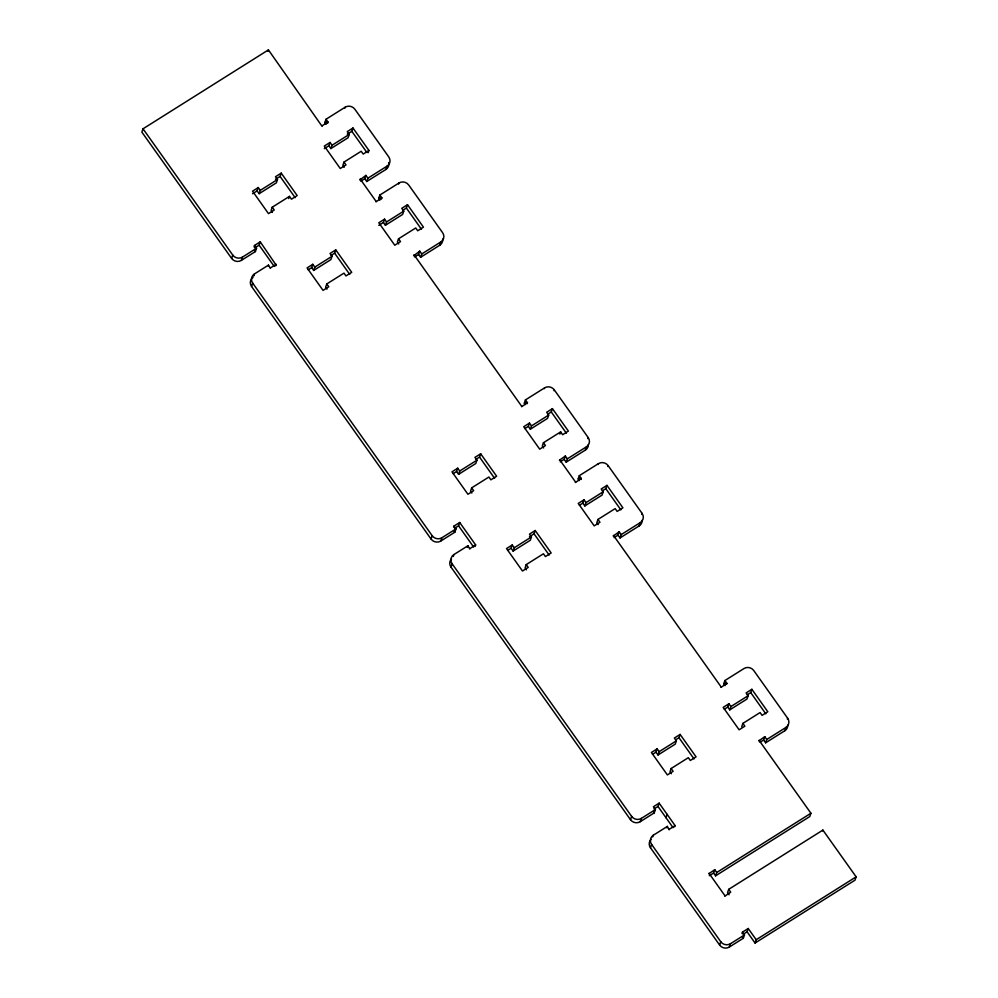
<?xml version="1.0" encoding="UTF-8"?>
<svg xmlns="http://www.w3.org/2000/svg" width="998" height="998" viewBox="0 0 998 998"><rect width="100%" height="100%" fill="white"/><g stroke="black" fill="none" stroke-linecap="round" stroke-linejoin="round"><path stroke-width="1.5" d="M322.055 126.297L268.412 49.9L143.013 128.804L141.866 132.11L231.623 258.407A7.023 6.624 19 0 0 241.341 260.403L255.376 251.583L256.511 248.265L254.515 245.458L260.253 241.853L275.997 264.919M267.926 51.347L268.412 49.9M231.623 258.407L232.759 255.089L143.013 128.804M257.135 190.88L258.282 187.562L260.278 190.369L259.131 193.687L257.135 190.88L252.544 193.762M241.341 260.403L242.489 257.097L256.511 248.265M254.016 246.905L254.515 245.458M272.429 212.399L271.107 210.528L272.242 207.21L289.457 196.381L291.453 199.188L297.192 195.583L281.236 173.128L275.498 176.733L277.481 179.54L276.346 182.859L259.131 193.687M275.498 179.328L280.089 176.434L281.236 173.128M254.814 247.866L259.118 245.159L260.253 241.853M253.742 275.997L254.028 275.174M254.091 274.961L254.453 273.939L268.474 265.106L270.333 268.325M475.16 546.393L475.659 544.945L459.704 522.503L453.965 526.108L455.961 528.915L454.814 532.221L440.779 541.053A7.023 6.624 19 0 1 431.061 539.045L251.558 286.463L252.706 283.158A7.023 6.624 19 0 1 254.453 273.939M288.696 198.59L289.457 196.381M268.2 265.93L268.474 265.106M275.648 265.955L275.922 265.131M326.121 124.326L324.874 122.567L326.009 119.261L345.133 107.223A7.023 6.624 19 0 1 354.864 109.231L388.771 156.935A7.023 6.624 19 0 1 387.024 166.167L385.877 169.473L366.753 181.511L364.757 178.704L365.904 175.386L367.888 178.193L366.753 181.511M327.581 123.303L328.005 122.068L326.009 119.261M328.891 145.758L330.039 142.452L332.035 145.259L330.887 148.565L328.891 145.758L324.3 148.652M344.784 108.258L345.133 107.223M368.175 152.669L368.936 150.461L352.98 128.006L347.254 131.624L349.238 134.431L348.102 137.736L330.887 148.565M347.254 134.206L351.845 131.324L352.98 128.006M368.936 150.461L363.197 154.066L361.214 151.259L343.998 162.088L342.85 165.406L344.185 167.277M311.675 267.626L312.823 264.308L314.807 267.115L313.671 270.433L311.675 267.626L308.232 269.784M326.97 289.133L325.635 287.262L326.783 283.956L343.986 273.128L345.982 275.935L351.72 272.329L335.765 249.874L330.026 253.48L332.022 256.286L330.887 259.605L313.671 270.433M331.186 255.351L334.629 253.18L335.765 249.874M359.804 180.027L365.904 175.386M375.972 201.858L381.86 197.841L379.864 195.034L398.988 182.996A7.023 6.624 19 0 1 408.706 185.004L442.613 232.709A7.023 6.624 19 0 1 440.866 241.94L439.731 245.246L420.607 257.284L418.611 254.478L419.746 251.159L421.742 253.966L420.607 257.284M379.964 200.099L378.716 198.34L379.864 195.034M381.423 199.076L381.86 197.841M383.407 222.467L384.554 219.161L386.55 221.968L385.403 225.274L383.407 222.467L378.816 225.361M398.626 184.031L398.988 182.996M398.701 243.986L397.366 242.115L398.514 238.809L415.729 227.981L417.713 230.775L423.451 227.17L407.496 204.715L401.757 208.333L403.753 211.139L402.618 214.445L385.403 225.274M402.918 210.191L406.361 208.033L407.496 204.715M413.659 255.812L419.746 251.159M431.061 539.045L432.196 535.739L252.706 283.158M456.585 471.53L457.72 468.212L459.716 471.019L458.581 474.337L456.585 471.53L453.142 473.688M440.779 541.053L441.927 537.735L455.961 528.915M453.603 527.144L453.965 526.108M471.867 493.037L470.545 491.166L471.68 487.86L488.895 477.032L490.891 479.838L496.63 476.233L480.674 453.778L474.936 457.383L476.932 460.19L475.784 463.509L458.581 474.337M476.083 459.255L479.527 457.084L480.674 453.778M454.614 528.291L458.556 525.809L459.704 522.503M453.254 556.447L453.89 554.576L467.925 545.756L469.771 548.975M674.673 826.843L675.097 825.596L659.142 803.14L653.403 806.758L655.399 809.565L654.251 812.871L640.229 821.703A7.023 6.624 19 0 1 630.499 819.695L451.009 567.114L452.144 563.808A7.023 6.624 19 0 1 453.89 554.576M467.351 547.403L467.925 545.756M521.567 406.735L527.443 402.718L525.447 399.911L544.571 387.873A7.023 6.624 19 0 1 554.302 389.881L588.209 437.586A7.023 6.624 19 0 1 586.462 446.805L585.315 450.123L566.19 462.149L564.194 459.342L565.342 456.036L567.338 458.843L566.19 462.149M525.31 404.627L524.312 403.217L525.447 399.911M527.094 403.741L527.443 402.718M528.341 426.408L529.476 423.09L531.472 425.897L530.337 429.215L528.341 426.408L524.898 428.566M544.297 388.696L544.571 387.873M554.015 390.705L554.302 389.881M543.623 447.927L542.301 446.056L543.436 442.738L560.651 431.909L562.647 434.716L568.386 431.111L552.43 408.656L546.692 412.261L548.688 415.068L547.54 418.387L530.337 429.215M547.84 414.133L551.283 411.962L552.43 408.656M511.113 548.264L512.261 544.958L514.257 547.765L513.109 551.071L511.113 548.264L507.67 550.434M559.89 434.118L560.651 431.909M526.408 569.783L525.085 567.912L526.22 564.606L543.436 553.778L545.432 556.585L551.17 552.967L535.215 530.524L529.476 534.13L531.46 536.936L530.325 540.242L513.109 551.071M529.476 536.724L534.067 533.83L535.215 530.524M559.391 460.265L565.342 456.036M587.847 438.621L588.209 437.586M575.409 482.508L581.298 478.491L579.302 475.684L598.426 463.646A7.023 6.624 19 0 1 608.156 465.654L642.063 513.359A7.023 6.624 19 0 1 640.304 522.59L639.169 525.896L620.045 537.934L618.049 535.128L619.184 531.809L621.18 534.616L620.045 537.934M579.289 480.574L578.166 478.99L579.302 475.684M580.936 479.527L581.298 478.491M582.857 503.117L583.992 499.811L585.988 502.618L584.84 505.924L582.857 503.117L579.414 505.287M598.139 464.482L598.426 463.646M607.869 466.478L608.156 465.654M598.139 524.636L596.816 522.765L597.952 519.447L615.167 508.618L617.163 511.425L622.902 507.82L606.946 485.365L601.208 488.983L603.204 491.777L602.056 495.095L584.84 505.924M602.355 490.841L605.798 488.683L606.946 485.365M613.234 536.038L619.184 531.809M641.702 514.394L642.063 513.359M630.499 819.695L631.634 816.389L452.144 563.808M656.023 752.168L657.158 748.862L659.154 751.669L658.019 754.975L656.023 752.168L652.58 754.338M640.229 821.703L641.365 818.385L655.399 809.565M671.317 773.687L669.982 771.816L671.13 768.51L688.333 757.682L690.329 760.488L696.068 756.871L680.112 734.428L674.374 738.033L676.37 740.84L675.234 744.146L658.019 754.975M675.534 739.905L678.977 737.734L680.112 734.428M654.052 808.941L657.994 806.459L659.142 803.14M652.729 836.91L653.291 835.251L667.363 826.406L669.147 829.825M748.226 928.502L747.078 931.808L755.062 943.035L756.197 939.729L748.226 928.502L742.487 932.107L744.483 934.914L743.335 938.232L729.338 947.04A7.023 6.624 19 0 1 719.608 945.031L650.471 847.751L651.607 844.433A7.023 6.624 19 0 1 653.291 835.251M665.978 817.686L667.113 814.368M666.864 827.853L667.363 826.406M721.005 687.385L726.893 683.356L724.897 680.549L744.021 668.523A7.023 6.624 19 0 1 753.74 670.519L787.647 718.236A7.023 6.624 19 0 1 785.9 727.455L784.765 730.773L765.641 742.799L763.645 739.992L764.78 736.686L766.776 739.493L765.641 742.799M724.997 685.614L723.75 683.867L724.897 680.549M726.606 684.191L726.893 683.356M727.779 707.058L728.914 703.74L730.91 706.547L729.775 709.865L727.779 707.058L724.336 709.216M741.739 726.694L742.874 723.388L760.089 712.56L762.085 715.366L767.824 711.761L751.868 689.306L746.13 692.911L748.126 695.718L746.991 699.037L729.775 709.865M747.29 694.783L750.733 692.612L751.868 689.306M708.854 873.724L714.743 869.695L716.739 872.501L715.591 875.82L713.595 873.013L714.743 869.695M758.829 740.915L764.78 736.686M724.81 896.179L730.698 892.15L728.702 889.343L822.888 830.087L856.134 876.855L854.987 880.174L755.062 943.035M728.702 889.343L727.554 892.649L729.051 894.757M787.36 719.059L787.647 718.236M719.608 945.031L720.756 941.725L651.607 844.433M729.338 947.04L730.474 943.734L744.483 934.914M741.988 933.554L742.487 932.107M759.041 740.291L810.925 813.245L809.79 816.551L715.591 875.82M822.601 830.91L822.888 830.087M324.874 122.567L326.072 121.818M322.267 125.673L328.005 122.068M258.282 187.562L252.544 191.179L268.499 213.634L274.238 210.017L272.242 207.21M330.039 142.452L324.3 146.057L340.256 168.512L345.994 164.895L343.998 162.088M260.278 190.369L277.481 179.54M332.035 145.259L349.238 134.431M360.814 181.187L364.757 178.704M367.888 178.193L387.024 166.167M378.716 198.34L379.914 197.592M270.47 267.913L276.209 264.308M312.823 264.308L307.085 267.926L323.04 290.368L328.779 286.763L326.783 283.956M384.554 219.161L378.816 222.766L394.771 245.221L400.51 241.616L398.514 238.809M314.807 267.115L332.022 256.286M386.55 221.968L403.753 211.139M414.669 256.96L418.611 254.478M421.742 253.966L440.866 241.94M524.312 403.217L525.509 402.468M457.72 468.212L451.982 471.829L467.937 494.272L473.676 490.667L471.68 487.86M529.476 423.09L523.738 426.707L539.693 449.162L545.432 445.545L543.436 442.738M459.716 471.019L476.932 460.19M531.472 425.897L548.688 415.068M560.252 461.825L564.194 459.342M567.338 458.843L586.462 446.805M578.166 478.99L579.351 478.242M469.921 548.563L475.659 544.945M512.261 544.958L506.522 548.563L522.478 571.018L528.216 567.413L526.22 564.606M583.992 499.811L578.254 503.416L594.209 525.871L599.948 522.253L597.952 519.447M514.257 547.765L531.46 536.936M585.988 502.618L603.204 491.777M614.107 537.598L618.049 535.128M621.18 534.616L640.304 522.59M723.75 683.867L724.947 683.119M657.158 748.862L651.42 752.467L667.375 774.922L673.114 771.317L671.13 768.51M728.914 703.74L723.176 707.357L739.131 729.8L744.87 726.195L742.874 723.388M659.154 751.669L676.37 740.84M730.91 706.547L748.126 695.718M760.052 742.25L763.645 739.992M766.776 739.493L785.9 727.455M669.359 829.213L675.097 825.596M709.291 875.72L713.595 873.013M716.739 872.501L810.925 813.245M743.136 934.29L747.078 931.808M756.197 939.729L856.134 876.855M351.845 131.324L366.915 152.519M406.361 208.033L421.43 229.241M551.283 411.962L566.353 433.169M605.798 488.683L620.868 509.878M750.733 692.612L765.803 713.82M360.166 179.004L376.121 201.446M414.008 254.777L521.705 406.323M559.604 459.641L575.559 482.096M613.458 535.415L721.155 686.973M280.089 176.434L295.159 197.641M334.629 253.18L349.699 274.388M479.527 457.084L494.596 478.291M534.067 533.83L549.137 555.038M678.977 737.734L694.047 758.942M709.004 873.312L724.96 895.755M259.118 245.159L274.188 266.366M458.556 525.809L473.626 547.016M657.994 806.459L673.064 827.666M254.502 250.348L255.376 251.583M453.94 530.998L454.814 532.221M653.378 811.648L654.251 812.871M742.225 936.648L743.335 938.232M641.365 818.385A7.023 6.624 19 0 1 631.634 816.389M787.759 725.209A7.023 6.624 19 0 1 784.765 730.773M650.471 847.751A7.023 6.624 19 0 1 651.195 839.318M730.474 943.734A7.023 6.624 19 0 1 720.756 941.725M451.009 567.114A7.023 6.624 19 0 1 451.483 558.93M642.163 520.332A7.023 6.624 19 0 1 639.169 525.896M441.927 537.735A7.023 6.624 19 0 1 432.196 535.739M588.321 444.559A7.023 6.624 19 0 1 585.315 450.123M251.558 286.463A7.023 6.624 19 0 1 253.043 277.419M442.663 239.009A7.023 6.624 19 0 1 439.731 245.246M242.489 257.097A7.023 6.624 19 0 1 232.759 255.089M388.696 162.574A7.023 6.624 19 0 1 385.877 169.473"/></g></svg>
